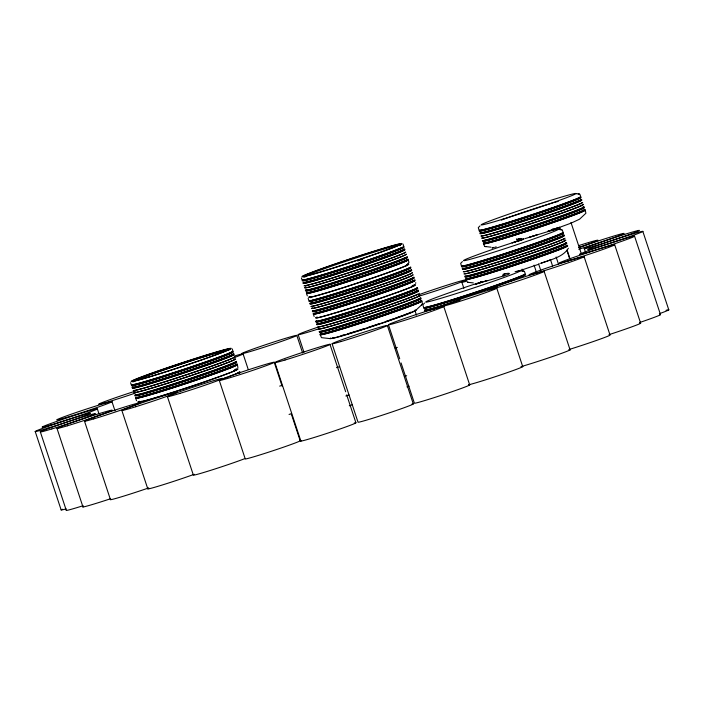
<?xml version="1.0" encoding="UTF-8"?>
<svg xmlns="http://www.w3.org/2000/svg" width="704" height="704" viewBox="0 0 704 704"><rect width="100%" height="100%" fill="white"/><g stroke="black" fill="none" stroke-linecap="round" stroke-linejoin="round"><path stroke-width="1.06" d="M415.659 283.413L415.756 282.656M553.626 229.733C552.464 229.574 553.74 229.143 553.054 229.768M237.908 367.717L237.398 364.602A53.636 1.778 -18.3 0 1 183.322 384.454A53.636 1.778 -18.3 0 1 136.629 397.646M416.143 310.006L422.479 304.04L421.837 301.039A53.636 1.778 -18.3 0 1 367.761 320.892A53.636 1.778 -18.3 0 1 321.068 334.092M547.923 231.414L559.601 227.33L560.278 229.39M407.862 263.674L408.98 262.442L408.197 259.794A53.636 1.778 -18.3 0 1 354.121 279.646A53.636 1.778 -18.3 0 1 307.428 292.846M421.502 304.92L422.347 304.163M552.587 229.671L553.397 229.53M480.04 225.852L478.28 227.612L479.054 230.261A53.636 1.778 -18.3 0 0 527.736 216.128A53.636 1.778 -18.3 0 0 580.809 196.812L579.858 194.225L578.213 193.899M462.422 261.58L460.662 263.349L461.437 265.989A53.636 1.778 -18.3 0 0 510.118 251.865A53.636 1.778 -18.3 0 0 563.191 232.54L562.241 229.953L560.595 229.627M424.6 303.028L422.84 304.797L423.623 307.437A53.636 1.778 -18.3 0 0 472.305 293.313A53.636 1.778 -18.3 0 0 525.378 273.988L524.427 271.401L522.773 271.075M552.596 266.042L550.554 259.873L547.166 261.114M553.599 229.363L553.256 229.53M547.633 231.317L559.601 227.33M550.554 259.873L540.795 263.287M484.062 281.644L485.505 281.125M558.923 227.471L557.753 227.806M504.363 275.669C514.765 272.95 506.431 272.29 502.867 275.229L503.07 275.774L504.363 275.669L484.836 281.53M496.241 246.91L495.114 247.139M505.138 273.53L503.078 274.287M552.728 229.143L553.045 229.381M481.105 282.542L480.559 282.498L480.797 281.961M480.559 282.489L480.973 282.55M493.346 247.394L492.026 247.984L494.226 247.412M487.001 280.553L475.288 284.363L481.166 282.163M553.802 229.698L553.344 229.865M550.106 260.119C556.838 257.866 564.775 254.505 568.383 248.239M521.039 238.418L517.282 239.501L516.437 238.911M514.888 242.07L520.247 240.161L512.028 242.836L513.92 242.458M559.354 227.436L571.05 223.15L579.559 219.199L585.904 213.259L585.262 210.267M546.304 261.422L540.998 263.226M480.436 282.014L481.193 281.934M480.779 282.022L481.246 281.934L480.533 282.304M537.856 264.546L517.229 271.533M551.628 229.777L553.186 229.249M552.878 229.346L552.631 229.196M481.228 282.41L479.098 282.894L481.105 282.489M553.925 229.002L557.401 227.902M524.137 238.902L500.614 246.646A49.905 1.654 -18.3 0 0 467.122 260.075A49.905 1.654 -18.3 0 0 536.369 238.005A49.905 1.654 -18.3 0 0 545.811 232.232L525.114 238.586M481.914 282.242L483.349 281.846M539.255 263.727L538.586 263.859L540.971 271.058M576.277 193.75L579.366 193.996M558.659 229.478L561.748 229.733M483.507 243.716L484.607 246.426L490.943 247.174M520.846 270.926L523.926 271.181M484.959 246.523L486.112 246.629M468.494 282.357L467.342 282.26L473.334 282.902M330.123 338.633L321.49 337.647L320.214 334.858M523.53 239.149C522.94 239.562 516.771 242.563 517.018 239.721A3.406 1.214 -6.9 0 1 519.754 238.665L523.547 239.149M642.858 231.449A29.128 0.968 -18.3 0 1 599.852 246.435A29.128 0.968 -18.3 0 1 603.082 243.61A29.128 0.968 -18.3 0 1 642.858 231.449L668.8 309.892M634.568 236.218A29.128 0.968 -18.3 0 1 592.759 250.888A29.128 0.968 -18.3 0 1 593.402 248.917A29.128 0.968 -18.3 0 1 634.568 236.218L660.51 314.662M614.68 244.71L640.622 323.154M584.294 248.494L585.728 252.868M584.065 256.546L610.007 334.99A29.128 0.968 -18.3 0 1 597.511 340.067A29.128 0.968 -18.3 0 1 568.832 349.58M570.953 222.394L581.486 254.258M567.081 249.946L570.134 259.195M559.319 227.41L560.006 229.46M567.142 251.046L569.518 258.245M556.134 257.013L558.51 264.202M544.157 271.454A29.128 0.968 -18.3 0 1 500.236 286.669A29.128 0.968 -18.3 0 1 505.63 283.131A29.128 0.968 -18.3 0 1 544.157 271.454L570.099 349.897M534.081 265.153L536.457 272.342M522.113 269.13L522.79 271.19M496.795 288.226A29.128 0.968 -18.3 0 1 453.966 303.16A29.128 0.968 -18.3 0 1 456.79 300.467A29.128 0.968 -18.3 0 1 496.795 288.226L522.738 366.67M461.824 282.137L463.866 288.332M443.758 306.478A29.128 0.968 -18.3 0 1 402.16 321.094A29.128 0.968 -18.3 0 1 402.389 319.255A29.128 0.968 -18.3 0 1 443.758 306.478L469.7 384.921M403.005 244.094L403.744 246.338A53.636 1.778 -18.3 0 1 356.338 263.991A53.636 1.778 -18.3 0 1 302.122 280.157L301.382 277.913M415.017 310.596L416.398 315.102M388.45 324.746L399.714 358.802M401.078 362.93L414.392 403.19A29.128 0.968 -18.3 0 0 445.526 393.914A29.128 0.968 -18.3 0 0 468.794 384.965M387.341 325.433L413.283 403.876M332.094 343.781L358.037 422.233A29.128 0.968 -18.3 0 0 390.623 412.421A29.128 0.968 -18.3 0 0 411.99 404.043M329.956 344.274L345.664 391.75M346.685 394.847L355.898 422.717M306.574 293.612L307.314 295.856M313.394 314.23L314.134 316.474M318.041 327.114A29.128 0.968 -18.3 0 0 298.162 334.682L303.961 352.229M296.824 335.447A29.128 0.968 -18.3 0 1 254.619 350.222A29.128 0.968 -18.3 0 1 256.098 347.97A29.128 0.968 -18.3 0 1 296.824 335.447L302.623 352.994M274.938 362.657L300.881 441.1M274.261 362.384A29.128 0.968 -18.3 0 1 230.507 377.555A29.128 0.968 -18.3 0 1 235.497 374.158A29.128 0.968 -18.3 0 1 274.261 362.384L282.11 386.126M291.333 413.996L300.203 440.827M243.109 353.989L248.23 369.468M232.206 348.902L232.945 351.146A53.636 1.778 -18.3 0 1 185.53 368.799A53.636 1.778 -18.3 0 1 131.322 384.965L130.583 382.721M219.252 380.345L245.194 458.788A29.128 0.968 -18.3 0 0 273.434 450.586A29.128 0.968 -18.3 0 0 300.01 440.625M167.411 396.616L193.354 475.059A29.128 0.968 -18.3 0 0 212.494 469.762A29.128 0.968 -18.3 0 0 244.209 458.867M135.775 398.42L136.514 400.655M121.854 410.441L147.796 488.884M111.945 401.588L115.016 410.881M97.354 408.866L99.062 414.031M84.524 421.23L110.466 499.673M57.033 428.516L82.975 506.968M40.313 431.816L66.255 510.259A29.128 0.968 -18.3 0 0 83.16 505.71M35.2 431.464L61.142 509.907M308.158 298.338L308.942 300.784A53.636 1.778 -18.3 0 0 363.158 284.618A53.636 1.778 -18.3 0 0 410.564 266.966M362.727 259.23A50.97 1.69 -18.3 0 1 357.509 260.99M305.193 276.927A50.97 1.69 -18.3 0 1 351.058 259.574A50.97 1.69 -18.3 0 1 399.661 245.643M403.471 249.753A53.636 1.778 -18.3 0 1 355.212 268.022A53.636 1.778 -18.3 0 1 304.066 282.674M319.563 272.334A51.814 1.716 -18.3 0 1 335.702 263.93A51.814 1.716 -18.3 0 1 400.356 244.605A51.814 1.716 -18.3 0 1 320.443 272.07M407.352 257.25A53.636 1.778 -18.3 0 1 353.285 277.103A53.636 1.778 -18.3 0 1 306.583 290.303M407.106 256.502A53.636 1.778 -18.3 0 1 353.038 276.364A53.636 1.778 -18.3 0 1 306.337 289.555M406.314 254.118A53.636 1.778 -18.3 0 1 352.246 273.97A53.636 1.778 -18.3 0 1 305.545 287.162M405.689 254.32A52.967 1.76 -18.3 0 1 352.282 273.935A52.967 1.76 -18.3 0 1 306.17 286.959M404.202 249.841A52.967 1.76 -18.3 0 1 350.803 269.447A52.967 1.76 -18.3 0 1 304.682 282.48M403.99 247.086A53.636 1.778 -18.3 0 1 349.923 266.939A53.636 1.778 -18.3 0 1 303.222 280.13M407.563 260.005A52.967 1.76 -18.3 0 1 360.738 277.438A52.967 1.76 -18.3 0 1 307.208 293.401M407.317 259.257A52.967 1.76 -18.3 0 1 360.492 276.69A52.967 1.76 -18.3 0 1 306.953 292.653M407.95 259.046A53.636 1.778 -18.3 0 1 360.536 276.698A53.636 1.778 -18.3 0 1 306.328 292.864M406.727 257.462A52.967 1.76 -18.3 0 1 359.902 274.894A52.967 1.76 -18.3 0 1 306.363 290.858M405.636 257.47A52.967 1.76 -18.3 0 1 353.074 276.32A52.967 1.76 -18.3 0 1 306.117 290.11M404.994 252.234A52.967 1.76 -18.3 0 1 358.169 269.667A53.636 1.778 -18.3 0 1 304.005 285.842M304.63 285.63A52.967 1.76 -18.3 0 0 358.169 269.667A53.636 1.778 -18.3 0 0 405.627 252.023M403.955 249.093A52.967 1.76 -18.3 0 1 357.13 266.526A53.636 1.778 -18.3 0 1 302.966 282.7M303.591 282.489A52.967 1.76 -18.3 0 0 357.13 266.526A53.636 1.778 -18.3 0 0 404.589 248.882M403.366 247.298A52.967 1.76 -18.3 0 1 356.541 264.73A52.967 1.76 -18.3 0 1 303.002 280.694M402.274 247.306A52.967 1.76 -18.3 0 1 349.712 266.156A52.967 1.76 -18.3 0 1 302.755 279.946M414.99 310.112A45.399 1.505 -18.3 0 1 374.141 325.574A45.399 1.505 -18.3 0 1 330.845 337.982M417.111 291.007A53.636 1.778 -18.3 0 1 368.852 309.267A53.636 1.778 -18.3 0 1 317.706 323.919M416.495 291.21A52.967 1.76 -18.3 0 1 375.39 307.058A52.967 1.76 -18.3 0 1 317.486 324.482M414.163 284.874A52.738 1.751 -18.3 0 1 366.705 302.826A52.738 1.751 -18.3 0 1 316.422 317.24M412.157 285.551A51.814 1.716 -18.3 0 1 392.982 293.973A51.814 1.716 -18.3 0 1 333.203 313.579M332.147 313.887A51.814 1.716 -18.3 0 1 317.328 317.108M413.978 311.124A42.988 1.426 -18.3 0 1 370.638 327.034A42.988 1.426 -18.3 0 1 333.203 337.612M419.954 295.363A53.636 1.778 -18.3 0 1 365.886 315.216A53.636 1.778 -18.3 0 1 319.185 328.407M417.63 288.332A53.636 1.778 -18.3 0 1 363.563 308.185A53.636 1.778 -18.3 0 1 316.862 321.385M417.384 287.584A53.636 1.778 -18.3 0 1 363.317 307.437A53.636 1.778 -18.3 0 1 316.615 320.637M421.203 301.25A52.967 1.76 -18.3 0 1 374.387 318.683A52.967 1.76 -18.3 0 1 320.848 334.646M420.957 300.502A52.967 1.76 -18.3 0 1 374.132 317.935A52.967 1.76 -18.3 0 1 320.602 333.898M421.59 300.291A53.636 1.778 -18.3 0 1 374.176 317.944A53.636 1.778 -18.3 0 1 319.968 334.11M420.992 298.496A53.636 1.778 -18.3 0 1 373.586 316.158A53.636 1.778 -18.3 0 1 319.378 332.314M420.367 298.707A52.967 1.76 -18.3 0 1 373.542 316.149A52.967 1.76 -18.3 0 1 320.003 332.103M420.121 297.959A52.967 1.76 -18.3 0 1 373.296 315.401A53.636 1.778 -18.3 0 1 319.123 331.566M319.757 331.355A52.967 1.76 -18.3 0 0 373.296 315.401A53.636 1.778 -18.3 0 0 420.746 297.748M419.329 295.566A52.967 1.76 -18.3 0 1 372.504 313.007A52.967 1.76 -18.3 0 1 318.965 328.97M417.798 294.237A52.967 1.76 -18.3 0 1 365.235 313.086A52.967 1.76 -18.3 0 1 318.278 326.876M419.267 293.269A53.636 1.778 -18.3 0 1 371.853 310.922A53.636 1.778 -18.3 0 1 317.645 327.087M417.595 290.338A52.967 1.76 -18.3 0 1 377.291 305.589A52.967 1.76 -18.3 0 1 319.818 323.356M318.586 323.611A52.967 1.76 -18.3 0 1 317.24 323.734M418.229 290.127A53.636 1.778 -18.3 0 1 370.814 307.78A53.636 1.778 -18.3 0 1 316.606 323.946M417.006 288.543A52.967 1.76 -18.3 0 1 370.181 305.976A52.967 1.76 -18.3 0 1 316.642 321.939M416.759 287.795A52.967 1.76 -18.3 0 1 369.934 305.228A52.967 1.76 -18.3 0 1 316.395 321.191M410.934 312.11A40.586 1.346 -18.3 0 1 408.751 313.095M407.713 313.526A40.586 1.346 -18.3 0 1 403.207 315.269M402.134 315.674A40.586 1.346 -18.3 0 1 395.613 318.05M394.583 318.41A40.586 1.346 -18.3 0 1 385.572 321.552M379.702 323.55A40.586 1.346 -18.3 0 1 376.702 324.553M375.707 324.887A40.586 1.346 -18.3 0 1 368.65 327.21M364.69 328.495A40.586 1.346 -18.3 0 1 357.042 330.924M356.136 331.206A40.586 1.346 -18.3 0 1 347.767 333.766M343.728 334.954A40.586 1.346 -18.3 0 1 341.123 335.685M310.622 297.695A51.049 1.69 -18.3 0 1 311.432 296.965M406.041 265.637A51.049 1.69 -18.3 0 1 407.343 265.514M410.291 270.38A53.636 1.778 -18.3 0 1 362.032 288.64A53.636 1.778 -18.3 0 1 310.886 303.301M407.343 264.246A52.738 1.751 -18.3 0 1 359.885 282.207A52.738 1.751 -18.3 0 1 309.602 296.613M406.542 264.678A51.814 1.716 -18.3 0 1 395.806 269.852M394.953 270.169A51.814 1.716 -18.3 0 1 386.162 273.346M385.273 273.662A51.814 1.716 -18.3 0 1 331.047 291.544A51.814 1.716 -18.3 0 1 310.508 296.481M415.017 280.421A53.636 1.778 -18.3 0 1 360.941 300.274A53.636 1.778 -18.3 0 1 314.248 313.465M414.172 277.878A53.636 1.778 -18.3 0 1 360.105 297.73A53.636 1.778 -18.3 0 1 313.403 310.922M413.547 278.089A52.967 1.76 -18.3 0 1 360.14 297.695A52.967 1.76 -18.3 0 1 314.028 310.728M413.134 274.736A53.636 1.778 -18.3 0 1 359.066 294.589A53.636 1.778 -18.3 0 1 312.365 307.789M411.022 270.459A52.967 1.76 -18.3 0 1 357.623 290.066A52.967 1.76 -18.3 0 1 311.502 303.098M410.81 267.714A53.636 1.778 -18.3 0 1 356.743 287.566A53.636 1.778 -18.3 0 1 310.042 300.758M414.383 280.623A52.967 1.76 -18.3 0 1 367.567 298.065A52.967 1.76 -18.3 0 1 314.028 314.028M413.301 280.641A52.967 1.76 -18.3 0 1 360.738 299.49A52.967 1.76 -18.3 0 1 313.782 313.28M414.77 279.673A53.636 1.778 -18.3 0 1 367.356 297.326A53.636 1.778 -18.3 0 1 313.148 313.491M413.301 277.341A52.967 1.76 -18.3 0 1 366.476 294.774A53.636 1.778 -18.3 0 1 312.303 310.948M312.937 310.737A52.967 1.76 -18.3 0 0 366.476 294.774A53.636 1.778 -18.3 0 0 413.926 277.13M412.509 274.947A52.967 1.76 -18.3 0 1 365.684 292.38A52.967 1.76 -18.3 0 1 312.145 308.343M411.814 272.853A52.967 1.76 -18.3 0 1 364.989 290.286A53.636 1.778 -18.3 0 1 310.825 306.46M311.45 306.249A52.967 1.76 -18.3 0 0 364.989 290.286A53.636 1.778 -18.3 0 0 412.447 272.642M409.939 270.477A52.967 1.76 -18.3 0 1 357.377 289.326A52.967 1.76 -18.3 0 1 310.411 303.107M411.409 269.5A53.636 1.778 -18.3 0 1 363.994 287.162A53.636 1.778 -18.3 0 1 309.786 303.318M410.186 267.916A52.967 1.76 -18.3 0 1 363.361 285.358A52.967 1.76 -18.3 0 1 309.822 301.321M409.094 267.934A52.967 1.76 -18.3 0 1 404.888 269.782M404.149 270.081A52.967 1.76 -18.3 0 1 355.722 287.047A52.967 1.76 -18.3 0 1 312.154 300.194M310.922 300.441A52.967 1.76 -18.3 0 1 309.575 300.573M441.857 306.548A53.636 1.778 -18.3 0 1 424.714 310.728M444.303 305.782A52.967 1.76 -18.3 0 1 425.339 310.517M444.057 305.034A52.967 1.76 -18.3 0 1 425.093 309.769M460.046 300.089A53.636 1.778 -18.3 0 1 424.459 309.98M525.624 274.736A53.636 1.778 -18.3 0 1 472.551 294.061A53.636 1.778 -18.3 0 1 423.87 308.185M524.99 274.947A52.967 1.76 -18.3 0 1 472.578 294.026A52.967 1.76 -18.3 0 1 424.503 307.982M524.744 274.199A52.967 1.76 -18.3 0 1 522.474 275.422M521.77 275.73A52.967 1.76 -18.3 0 1 471.24 293.638A52.967 1.76 -18.3 0 1 425.401 307.331M515.09 271.709A49.905 1.654 -18.3 0 1 486.358 283.677A49.905 1.654 -18.3 0 1 425.876 302.139A49.905 1.654 -18.3 0 1 478.192 282.973M566.482 245.898A53.636 1.778 -18.3 0 1 516.789 264.59A53.636 1.778 -18.3 0 1 467.051 278.74M567.01 246.206A52.967 1.76 -18.3 0 1 514.598 265.285A52.967 1.76 -18.3 0 1 466.523 279.242M566.764 245.458A52.967 1.76 -18.3 0 1 527.428 260.172A52.967 1.76 -18.3 0 1 471.918 277.561M470.774 277.851A52.967 1.76 -18.3 0 1 466.277 278.494M567.398 245.247A53.636 1.778 -18.3 0 1 514.325 264.572A53.636 1.778 -18.3 0 1 465.643 278.696M565.638 243.355A53.636 1.778 -18.3 0 1 520.388 260.568A53.636 1.778 -18.3 0 1 465.054 276.901M566.174 243.663A52.967 1.76 -18.3 0 1 513.762 262.742A52.967 1.76 -18.3 0 1 465.678 276.698M565.928 242.915A52.967 1.76 -18.3 0 1 513.506 261.994A52.967 1.76 -18.3 0 1 465.432 275.95M565.391 242.607A53.636 1.778 -18.3 0 1 520.142 259.82A53.636 1.778 -18.3 0 1 464.807 276.153M564.599 240.214A53.636 1.778 -18.3 0 1 519.35 257.435A53.636 1.778 -18.3 0 1 464.015 273.768M563.983 240.425A52.967 1.76 -18.3 0 1 519.297 257.426A52.967 1.76 -18.3 0 1 464.64 273.557M564.441 238.427A52.967 1.76 -18.3 0 1 512.028 257.514A53.636 1.778 -18.3 0 1 463.32 271.674M463.954 271.462A52.967 1.76 -18.3 0 0 512.028 257.514A53.636 1.778 -18.3 0 0 565.074 238.225M563.112 235.726A53.636 1.778 -18.3 0 1 513.427 254.426A53.636 1.778 -18.3 0 1 463.69 268.576M563.649 236.042A52.967 1.76 -18.3 0 1 511.236 255.121A52.967 1.76 -18.3 0 1 463.162 269.069M563.402 235.294A52.967 1.76 -18.3 0 1 517.563 252.19A52.967 1.76 -18.3 0 1 464.059 268.426M562.866 234.978A53.636 1.778 -18.3 0 1 517.625 252.199A53.636 1.778 -18.3 0 1 462.282 268.532M562.276 233.191A53.636 1.778 -18.3 0 1 512.582 251.882A53.636 1.778 -18.3 0 1 462.845 266.033M562.813 233.499A52.967 1.76 -18.3 0 1 510.391 252.578A52.967 1.76 -18.3 0 1 462.317 266.534M562.566 232.751A52.967 1.76 -18.3 0 1 523.23 247.465A52.967 1.76 -18.3 0 1 467.72 264.854M466.567 265.144A52.967 1.76 -18.3 0 1 462.07 265.786M501.354 220.097A34.61 1.144 -18.3 0 1 553.291 202.77M554.418 202.453A34.61 1.144 -18.3 0 1 558.219 201.406M584.1 210.162A53.636 1.778 -18.3 0 1 534.406 228.853A53.636 1.778 -18.3 0 1 484.669 243.003M583.475 210.373A52.967 1.76 -18.3 0 1 538.789 227.374A52.967 1.76 -18.3 0 1 484.141 243.505M584.382 209.722A52.967 1.76 -18.3 0 1 531.969 228.809A53.636 1.778 -18.3 0 1 483.261 242.968M483.894 242.757A52.967 1.76 -18.3 0 0 531.969 228.809A53.636 1.778 -18.3 0 0 585.015 209.519M583.255 207.618A53.636 1.778 -18.3 0 1 533.562 226.31A53.636 1.778 -18.3 0 1 483.824 240.469M583.792 207.926A52.967 1.76 -18.3 0 1 531.379 227.014A52.967 1.76 -18.3 0 1 483.296 240.962M583.546 207.178A52.967 1.76 -18.3 0 1 568.348 213.444M567.292 213.831A52.967 1.76 -18.3 0 1 484.202 240.319M583.009 206.87A53.636 1.778 -18.3 0 1 537.759 224.092A53.636 1.778 -18.3 0 1 482.416 240.425M582.217 204.477A53.636 1.778 -18.3 0 1 536.967 221.698A53.636 1.778 -18.3 0 1 481.633 238.031M582.754 204.794A52.967 1.76 -18.3 0 1 530.341 223.872A52.967 1.76 -18.3 0 1 482.258 237.829M582.058 202.699A52.967 1.76 -18.3 0 1 529.646 221.778A53.636 1.778 -18.3 0 1 480.938 235.937M481.571 235.734A52.967 1.76 -18.3 0 0 529.646 221.778A53.636 1.778 -18.3 0 0 582.692 202.488M581.9 200.094A53.636 1.778 -18.3 0 1 524.392 220.871A53.636 1.778 -18.3 0 1 481.298 232.839M581.266 200.306A52.967 1.76 -18.3 0 1 528.854 219.384A52.967 1.76 -18.3 0 1 480.779 233.341M581.02 199.558A52.967 1.76 -18.3 0 1 578.75 200.781M578.046 201.089A52.967 1.76 -18.3 0 1 527.516 218.997A52.967 1.76 -18.3 0 1 481.677 232.69M581.654 199.346A53.636 1.778 -18.3 0 1 528.581 218.671A53.636 1.778 -18.3 0 1 479.899 232.804M579.894 197.454A53.636 1.778 -18.3 0 1 530.2 216.146A53.636 1.778 -18.3 0 1 480.462 230.296M579.278 197.666A52.967 1.76 -18.3 0 1 534.591 214.667A52.967 1.76 -18.3 0 1 479.934 230.798M580.184 197.014A52.967 1.76 -18.3 0 1 554.224 207.126M553.177 207.495A52.967 1.76 -18.3 0 1 479.688 230.05M135.291 393.087A29.128 0.968 -18.3 0 1 98.666 404.237A29.128 0.968 -18.3 0 1 134.631 391.371M234.194 356.092A29.128 0.968 -18.3 0 1 234.458 357.5M319.273 328.671A29.128 0.968 -18.3 0 1 298.162 334.682M352.396 404.774A29.128 0.968 -18.3 0 1 349.298 405.794M409.042 386.179A29.128 0.968 -18.3 0 1 406.956 386.866M418.264 294.95A29.128 0.968 -18.3 0 1 457.362 281.996A29.128 0.968 -18.3 0 1 458.41 283.087A29.128 0.968 -18.3 0 1 419.311 296.041M467.28 281.028A29.128 0.968 -18.3 0 1 466.567 280.078M578.512 245.661A29.128 0.968 -18.3 0 1 597.881 240.222A29.128 0.968 -18.3 0 1 579.207 247.359M578.767 247.632A29.128 0.968 -18.3 0 1 616.66 235.206A29.128 0.968 -18.3 0 1 616.607 236.614A29.128 0.968 -18.3 0 1 578.714 249.216M666.037 310.288A29.128 0.968 -18.3 0 1 659.393 313.694M659.666 314.679A29.128 0.968 -18.3 0 1 639.654 322.52M639.39 323.294A29.128 0.968 -18.3 0 1 608.951 334.664M569.967 349.677A29.128 0.968 -18.3 0 1 553.652 356.154A29.128 0.968 -18.3 0 1 520.978 366.643M522.218 366.573A29.128 0.968 -18.3 0 1 501.873 374.484A29.128 0.968 -18.3 0 1 468.626 384.771M354.226 423.016A29.128 0.968 -18.3 0 1 331.25 431.974A29.128 0.968 -18.3 0 1 301.083 440.774M194.225 474.294A29.128 0.968 -18.3 0 1 161.198 485.329A29.128 0.968 -18.3 0 1 148.711 488.321M148.702 487.925A29.128 0.968 -18.3 0 1 120.472 497.094A29.128 0.968 -18.3 0 1 110.994 499.233M110.466 498.784A29.128 0.968 -18.3 0 1 83.107 506.651M66.158 508.878A29.128 0.968 -18.3 0 1 62.383 509.238M139.823 402.503A51.049 1.69 -18.3 0 1 141.874 401.183M234.054 370.682A51.049 1.69 -18.3 0 1 236.544 370.322A50.97 1.69 -18.3 0 0 234.01 370.7M139.911 402.477A50.97 1.69 -18.3 0 1 140.721 401.746M235.312 369.301A52.738 1.751 -18.3 0 1 191.268 386.285A52.738 1.751 -18.3 0 1 138.794 401.421M234.538 369.732A51.814 1.716 -18.3 0 1 191.259 386.417A51.814 1.716 -18.3 0 1 139.7 401.289M239.765 371.765A53.636 1.778 -18.3 0 1 228.36 376.851M227.286 377.247A53.636 1.778 -18.3 0 1 222.587 378.972M237.723 373.023A52.967 1.76 -18.3 0 1 236.157 373.718M239.131 371.976A52.967 1.76 -18.3 0 1 238.295 372.733M240.011 372.513A53.636 1.778 -18.3 0 1 239.158 373.287M239.386 372.724A52.967 1.76 -18.3 0 1 238.542 373.481M133.091 381.85A50.97 1.69 -18.3 0 1 176.053 365.772A51.049 1.69 -18.3 0 1 229.258 349.694A50.97 1.69 -18.3 0 0 176.053 365.772A51.049 1.69 -18.3 0 0 133.003 381.876M235.189 362.182A53.636 1.778 -18.3 0 1 193.565 378.233A53.636 1.778 -18.3 0 1 134.93 395.877M234.15 359.049A53.636 1.778 -18.3 0 1 185.891 377.309A53.636 1.778 -18.3 0 1 134.746 391.97M232.672 354.561A53.636 1.778 -18.3 0 1 184.413 372.821A53.636 1.778 -18.3 0 1 133.267 387.482M236.764 364.813A52.967 1.76 -18.3 0 1 183.366 384.419A52.967 1.76 -18.3 0 1 137.245 397.443M234.89 359.128A52.967 1.76 -18.3 0 1 181.482 378.734A52.967 1.76 -18.3 0 1 135.37 391.767M233.79 353.69A53.636 1.778 -18.3 0 1 179.714 373.542A53.636 1.778 -18.3 0 1 133.012 386.734M233.191 351.894A53.636 1.778 -18.3 0 1 179.124 371.747A53.636 1.778 -18.3 0 1 132.422 384.938M232.566 352.097A52.967 1.76 -18.3 0 1 179.159 371.712A52.967 1.76 -18.3 0 1 133.038 384.736M236.518 364.065A52.967 1.76 -18.3 0 1 191.875 380.767A52.967 1.76 -18.3 0 1 136.638 397.461M237.151 363.854A53.636 1.778 -18.3 0 1 189.737 381.506A53.636 1.778 -18.3 0 1 135.529 397.672M235.928 362.27A52.967 1.76 -18.3 0 1 189.103 379.702A52.967 1.76 -18.3 0 1 135.564 395.666M235.673 361.522A52.967 1.76 -18.3 0 1 201.731 374.607A52.967 1.76 -18.3 0 1 143.722 393.052M142.542 393.369A52.967 1.76 -18.3 0 1 135.318 394.918M236.306 361.31A53.636 1.778 -18.3 0 1 188.901 378.963A53.636 1.778 -18.3 0 1 134.684 395.129M233.35 357.79A52.967 1.76 -18.3 0 1 180.796 376.64A52.967 1.76 -18.3 0 1 133.83 390.43M234.828 356.822A53.636 1.778 -18.3 0 1 187.414 374.475A53.636 1.778 -18.3 0 1 133.206 390.641M233.402 354.64A52.967 1.76 -18.3 0 1 186.578 372.082A52.967 1.76 -18.3 0 1 133.038 388.036M233.156 353.892A52.967 1.76 -18.3 0 1 186.331 371.334A52.967 1.76 -18.3 0 1 132.792 387.297M232.311 351.358A52.967 1.76 -18.3 0 1 187.669 368.06A52.967 1.76 -18.3 0 1 132.44 384.754M397.311 347.398A291.06 9.654 -18.3 0 1 395.208 348.102M339.636 366.617A291.06 9.654 -18.3 0 1 336.468 367.655M281.82 385.431A291.06 9.654 -18.3 0 1 279.682 386.118M406.674 375.716A291.06 9.654 -18.3 0 1 404.571 376.429M348.999 394.944A291.06 9.654 -18.3 0 1 345.84 395.982M291.183 413.758A291.06 9.654 -18.3 0 1 289.054 414.445M537.029 234.863L529.602 237.186L537.029 234.863M318.938 272.395A52.738 1.751 -18.3 0 0 401.025 244.253A52.738 1.751 -18.3 0 0 335.738 263.718A52.738 1.751 -18.3 0 0 318.938 272.395M503.07 219.085A49.905 1.654 -18.3 0 0 575.846 193.653A49.905 1.654 -18.3 0 0 506.607 214.905A49.905 1.654 -18.3 0 0 503.07 219.085M595.118 245.863A29.128 0.968 -18.3 0 0 639.197 230.613A29.128 0.968 -18.3 0 0 600.926 242.194A29.128 0.968 -18.3 0 0 595.118 245.863M568.304 260.814A29.128 0.968 -18.3 0 0 614.029 245.186A29.128 0.968 -18.3 0 0 578.811 255.622A29.128 0.968 -18.3 0 0 568.304 260.814M538.912 272.342A29.128 0.968 -18.3 0 0 583.801 256.898A29.128 0.968 -18.3 0 0 546.876 267.978A29.128 0.968 -18.3 0 0 538.912 272.342M341.15 341.502A29.128 0.968 -18.3 0 0 386.751 325.89A29.128 0.968 -18.3 0 0 351.252 336.442A29.128 0.968 -18.3 0 0 341.15 341.502M285.014 360.017A29.128 0.968 -18.3 0 0 329.762 344.608A29.128 0.968 -18.3 0 0 292.565 355.775A29.128 0.968 -18.3 0 0 285.014 360.017M180.022 393.36A29.128 0.968 -18.3 0 0 222.658 378.47A29.128 0.968 -18.3 0 0 182.424 390.808A29.128 0.968 -18.3 0 0 180.022 393.36M135.775 406.718A29.128 0.968 -18.3 0 0 177.17 392.163A29.128 0.968 -18.3 0 0 135.582 405.02A29.128 0.968 -18.3 0 0 135.775 406.718M93.746 418.889A29.128 0.968 -18.3 0 0 139.216 403.313A29.128 0.968 -18.3 0 0 103.435 413.961A29.128 0.968 -18.3 0 0 93.746 418.889M67.276 425.823A29.128 0.968 -18.3 0 0 111.866 410.45A29.128 0.968 -18.3 0 0 74.413 421.722A29.128 0.968 -18.3 0 0 67.276 425.823M51.797 428.947A29.128 0.968 -18.3 0 0 95.374 413.82A29.128 0.968 -18.3 0 0 56.364 425.682A29.128 0.968 -18.3 0 0 51.797 428.947M48.022 428.129A29.128 0.968 -18.3 0 0 90.464 413.292A29.128 0.968 -18.3 0 0 50.01 425.709A29.128 0.968 -18.3 0 0 48.022 428.129M50.398 425.119A29.128 0.968 -18.3 0 0 96.501 409.411A29.128 0.968 -18.3 0 0 62.198 419.514A29.128 0.968 -18.3 0 0 50.398 425.119M66.141 417.551A29.128 0.968 -18.3 0 0 111.478 402.01A29.128 0.968 -18.3 0 0 75.416 412.755A29.128 0.968 -18.3 0 0 66.141 417.551M148.139 377.203A52.738 1.751 -18.3 0 0 230.226 349.061A52.738 1.751 -18.3 0 0 164.938 368.526A52.738 1.751 -18.3 0 0 148.139 377.203M148.764 377.133A51.814 1.716 -18.3 0 0 229.416 349.483A51.814 1.716 -18.3 0 0 165.273 368.606A51.814 1.716 -18.3 0 0 148.764 377.133"/></g></svg>
